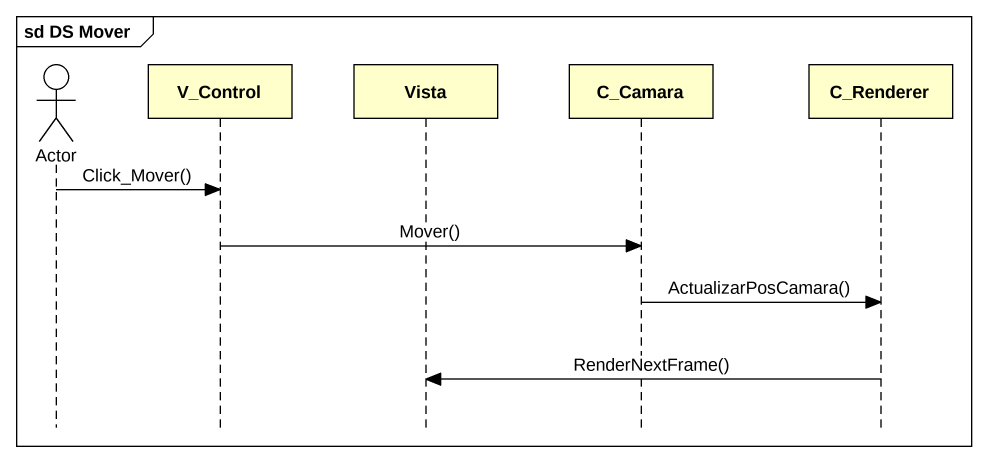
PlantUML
@startuml
mainframe sd DS Mover
hide footbox
actor "Actor" as Actor_
participant V_Control
participant Vista
participant C_Camara
participant C_Renderer

Actor_ -> V_Control : Click_Mover()
V_Control -> C_Camara : Mover()
C_Camara -> C_Renderer : ActualizarPosCamara()
C_Renderer -> Vista : RenderNextFrame()
@enduml
